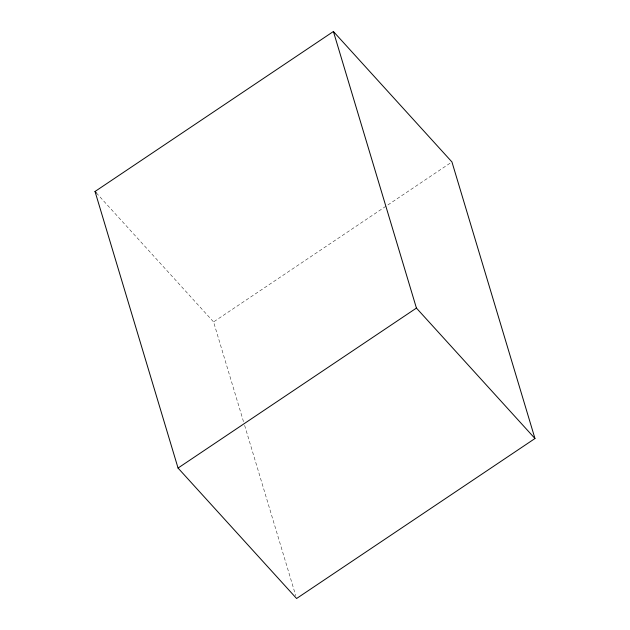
<?xml version="1.0" encoding="UTF-8"?>
<svg xmlns="http://www.w3.org/2000/svg" width="630" height="630" viewBox="0 0 630 630"><rect width="100%" height="100%" fill="white"/><g stroke="black" fill="none" stroke-linecap="round" stroke-linejoin="round"><path stroke-width="0.47" stroke-dasharray="3.15 2.36" d="M243.503 421.643L213.57 321.922L450.316 163.044M96.343 192.93L213.57 321.922M244.637 425.408L295.753 595.681"/><path stroke-width="0.94" d="M95.028 191.481L333.404 31.5L451.946 161.949L534.972 438.519L296.596 598.5L178.054 468.051L95.028 191.481L96.343 192.93M178.054 468.051L416.43 308.078L333.404 31.5M416.43 308.078L534.972 438.519"/></g></svg>
